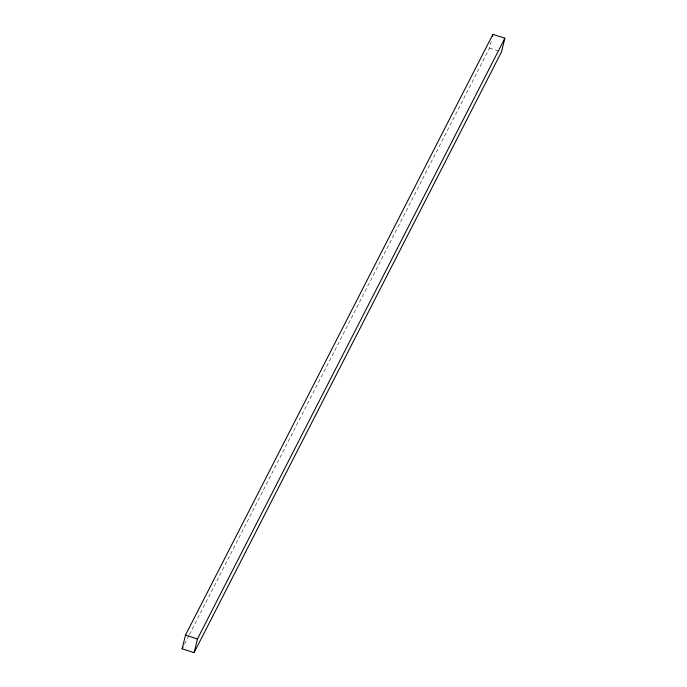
<?xml version="1.0" encoding="UTF-8"?>
<svg xmlns="http://www.w3.org/2000/svg" width="687" height="687" viewBox="0 0 687 687"><rect width="100%" height="100%" fill="white"/><g stroke="black" fill="none" stroke-linecap="round" stroke-linejoin="round"><path stroke-width="0.52" stroke-dasharray="3.44 2.58" d="M189.457 634.479L489.539 48.056L491.471 40.224M184.571 644.028L188.968 635.432M489.539 48.056L500.505 51.585"/><path stroke-width="1.03" d="M182.124 648.803L185.499 635.097L492.914 34.35L504.876 38.197L501.501 51.903L194.086 652.65L182.124 648.803L183.103 646.888M194.086 652.65L197.461 638.944L504.876 38.197M492.433 36.308L492.914 34.35M185.499 635.097L197.461 638.944"/></g></svg>
